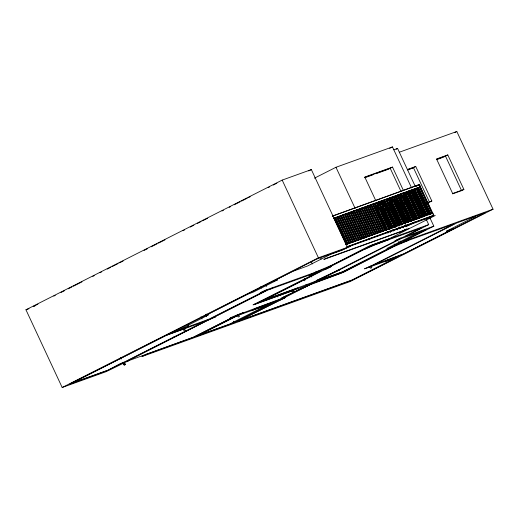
<?xml version="1.0" encoding="UTF-8"?>
<svg xmlns="http://www.w3.org/2000/svg" width="519" height="519" viewBox="0 0 519 519"><rect width="100%" height="100%" fill="white"/><g stroke="black" fill="none" stroke-linecap="round" stroke-linejoin="round"><path stroke-width="0.78" d="M254.55 304.465L255.264 304.063L253.058 304.861L319.094 271.761L309.545 275.193M309.506 275.193L310.219 274.791M306.761 285.651L317.349 280.539M415.622 233.589L416.601 233.057M471.674 217.772L472.705 217.214M446.379 231.215L475.612 216.378L471.693 217.779M187.56 326.931L187.878 326.73L178.88 329.954L208.833 314.748L202.689 316.947L247.472 294.279L253.519 292.015L277.185 280.046L277.697 279.747L272.592 281.564L292.768 271.353L307.611 265.962L330.882 254.213L342.066 250.177L350.5 246.24L348.612 246.921L349.838 246.272L435.259 215.489L410.886 227.822L325.698 258.52L323.85 259.461L409.03 228.762L390.476 238.156L369.281 246.032L332.77 264.787L314.858 272.443M128.738 360.647L106.084 371.675L62.183 387.498L25.95 309.791L282.187 180.099L311.342 169.59L347.574 247.297L342.942 249.639L316.707 259.091L69.844 384.047L108.186 370.229L204.337 321.559L167.28 334.917L171.912 332.569L208.969 319.217M37.939 304.147L33.605 306.34L35.11 305.801M53.82 296.109L55.261 295.382M61.034 292.457L64.648 290.634M68.255 288.804L71.862 286.975M73.309 286.248L81.97 281.862M92.797 276.38L94.244 275.654M100.018 272.728L101.458 271.995M107.232 269.076L110.845 267.246M112.286 266.519L118.06 263.594M119.506 262.867L123.113 261.038M144.048 250.443L147.656 248.614M151.269 246.791L157.043 243.865M158.483 243.132L164.984 239.849M183.025 230.715L184.472 229.982M190.246 227.056L193.853 225.233M197.467 223.404L201.074 221.581M202.514 220.847L207.568 218.291M222.009 210.98L223.449 210.253M229.223 207.328L230.67 206.601M234.277 204.771L240.05 201.852M241.497 201.119L247.271 198.193M248.711 197.467L250.158 196.733M268.206 187.599L269.646 186.872M273.254 185.043L276.867 183.213M308.695 170.933L311.342 169.59M314.449 178.173L335.968 167.274L392.468 146.916L411.612 187.969M389.652 148.343L392.468 146.916M396.153 149.193L397.58 148.466L415.356 186.587M454.65 132.598L456.817 131.502L493.05 209.209L350.163 281.532L141.927 356.566L146.566 354.224L193.217 337.408L238.208 314.637L243.08 312.886L197.992 335.527L229.359 324.226L267.447 304.945L238.578 315.182M387.875 169.415L392.507 167.073L403.471 190.583M411.762 168.487L415.732 166.476L431.834 201.015L429.849 202.021M443.823 156.933L447.793 154.928L463.895 189.461L461.248 190.804M347.925 243.761L347.127 244.118L334.917 217.928L335.404 217.682L335.709 217.571L347.925 243.761L347.438 244.008M337.285 217L336.799 217.247L349.015 243.437L349.806 243.08L337.597 216.89L337.285 217L349.501 243.19M338.68 216.566L339.478 216.209L351.687 242.399L350.896 242.756L338.68 216.566L340.347 219.362M340.568 215.885L341.359 215.528L353.575 241.711L352.777 242.075L340.568 215.885L340.873 215.774M342.936 214.95L355.145 241.14L354.659 241.387L342.449 215.203L342.936 214.95L343.241 214.84L355.457 241.03M344.331 214.516L345.129 214.159L357.338 240.349L356.851 240.595L356.547 240.706L344.331 214.516L345.129 214.159M346.212 213.834L347.01 213.478L359.219 239.668L358.428 240.025L346.212 213.834L346.523 213.724M348.1 213.153L348.891 212.796L361.107 238.987L360.309 239.343L348.1 213.153L350.098 216.676M362.191 238.656L362.989 238.299L350.773 212.109L350.468 212.219L349.981 212.472L362.191 238.656L362.502 238.545L358.091 229.093M364.87 237.618L364.079 237.974L351.863 211.784L352.349 211.538L352.661 211.428L364.87 237.618L364.383 237.864M353.744 211.103L354.542 210.746L366.751 236.936L365.96 237.293L353.744 211.103L354.542 210.746M367.841 236.612L368.639 236.255L356.423 210.065L356.118 210.176L355.632 210.422L367.841 236.612L368.146 236.502L363.741 227.043M357.513 209.741L358.305 209.378L370.521 235.568L369.723 235.924L357.513 209.741L357.818 209.624M359.395 209.053L360.192 208.696L372.402 234.886L371.61 235.243L359.395 209.053L362.08 214.036M361.769 208.125L361.276 208.372L373.492 234.562L374.283 234.205L362.074 208.015L361.769 208.125L373.978 234.316M363.164 207.691L363.955 207.334L376.171 233.524L375.373 233.881L363.164 207.691L363.469 207.581M365.045 207.01L365.837 206.646L378.053 232.836L377.255 233.193L365.045 207.01L367.724 211.986M367.413 206.075L366.927 206.322L379.142 232.512L379.934 232.155L367.724 205.965L367.413 206.075L379.629 232.265M368.808 205.641L369.606 205.284L381.815 231.474L381.329 231.721L381.024 231.831L368.808 205.641L369.606 205.284M370.696 204.96L371.487 204.603L383.703 230.793L382.905 231.15L370.696 204.96L371.001 204.849L375.068 213.575M373.064 204.032L372.577 204.278L384.787 230.462L385.585 230.105L373.369 203.915L373.064 204.032L385.273 230.215M386.772 229.969L374.459 203.591L375.256 203.234L387.466 229.424L386.674 229.781M389.347 228.743L388.556 229.1L376.34 202.91L376.833 202.663L377.138 202.553L389.347 228.743L388.861 228.989M378.714 201.982L390.924 228.172L390.437 228.418L378.228 202.228L378.714 201.982L379.019 201.872L391.235 228.062M392.319 227.731L393.117 227.374L380.901 201.184L380.596 201.301L380.109 201.547L392.319 227.731L392.63 227.62L389.237 220.348M382.477 200.613L394.693 226.803L394.998 226.693L394.206 227.05L381.99 200.859L382.477 200.613L382.788 200.503L395.355 227.38M383.872 200.178L384.67 199.821L396.879 226.012L396.088 226.368L383.872 200.178L384.183 200.068L388.595 209.527M386.246 199.251L385.76 199.497L397.969 225.687L398.767 225.33L386.551 199.14L386.246 199.251L398.456 225.441L398.767 225.33M387.641 198.816L388.433 198.453L400.649 224.643L399.851 224.999L387.641 198.816L388.627 200.159M389.522 198.128L390.32 197.771L402.53 223.961L401.738 224.318L389.522 198.128L393.22 205.297M404.411 223.28L403.62 223.637L391.404 197.447L391.89 197.201L392.202 197.09L404.411 223.28L403.925 223.527M393.292 196.766L394.083 196.409L406.299 222.599L405.501 222.956L393.292 196.766L394.083 196.409M395.173 196.085L395.965 195.721L408.181 221.911L407.383 222.268L395.173 196.085L397.852 201.061M397.054 195.397L397.852 195.04L410.062 221.23L409.264 221.587L397.054 195.397L398.378 197.473M398.936 194.716L399.734 194.359L411.943 220.549L411.152 220.906L398.936 194.716L399.247 194.606M374.394 207.243L402.244 193.146M415.096 186.645L419.281 184.615L420.358 186.918M375.01 207.023L396.432 196.182M413.831 219.868L413.033 220.225L400.824 194.035L401.31 193.788L401.615 193.678L413.831 219.868L413.338 220.114M416.426 186.062L419.281 184.615M402.705 193.353L403.497 192.99L415.713 219.18L414.915 219.543L402.705 193.353L403.01 193.243M404.586 192.666L405.384 192.309L417.594 218.499L416.796 218.856L404.586 192.666L406.649 196.48M406.468 191.985L407.266 191.628L419.475 217.818L418.684 218.175L406.468 191.985L406.779 191.874M408.842 191.057L408.356 191.303L420.565 217.493L421.363 217.137L409.147 190.947L408.842 191.057L421.052 217.247M410.237 190.622L411.029 190.265L423.245 216.449L422.758 216.695L422.447 216.812L410.237 190.622L411.029 190.265M412.118 189.935L412.916 189.578L425.126 215.768L424.328 216.125L412.118 189.935L412.423 189.824M414 189.253L414.798 188.897L427.007 215.087L426.216 215.443L414 189.253L416.004 192.783M416.374 188.326L415.888 188.572L428.097 214.762L428.895 214.405L416.679 188.215L416.374 188.326L428.584 214.516L428.895 214.405M430.776 213.718L429.979 214.081L417.769 187.891L418.256 187.644L418.561 187.534L430.776 213.718L430.29 213.964M375.471 209.546L420.448 186.846L432.658 213.037L430.426 214.191M376.087 209.326L383.937 205.349M385.15 204.713L388.939 202.819M390.366 202.099L399.649 197.395M403.218 195.592L407.506 193.425M409.647 192.335L420.448 186.846M332.471 216.021L419.462 184.479L420.533 186.782L334.087 218.265M406.624 202.611L408.609 201.606L405.183 194.262M62.183 387.498L318.419 257.8L347.574 247.297M356.547 240.706L357.338 240.349M184.193 328.819L185.601 330.532L184.446 331.07L183.038 329.357L188.825 326.477M373.797 234.452L374.283 234.205M381.024 231.831L381.815 231.474M203.37 321.91L208.002 319.568M208.683 319.321L267.772 289.414M207.834 320.301L127.311 360.997L128.537 360.569L127.823 360.977M208.093 320.21L266.928 290.393M269.05 289.628L273.682 287.279M397.969 225.687L398.456 225.441M422.447 216.812L423.245 216.449M428.097 214.762L428.584 214.516M405.534 226.699L414.817 222.002M429.096 214.775L431.951 213.328M311.445 274.35L316.077 272.001M406.864 226.115L411.145 223.948M411.554 223.676L412.352 223.313M346.828 246.817L433.819 215.275L432.742 212.972L391.689 227.997M324.576 269.621L263.535 300.41L319.71 279.786L317.109 281.103L342.566 271.93L396.205 244.78L394.738 245.312L394.057 243.846M325.322 269.348L329.954 267.006M400.181 232.253L406.604 229.002M425.885 219.245L433.644 215.411L432.567 213.108M402.939 230.949L406.507 229.145M428.642 217.941L433.644 215.411M388.549 239.765L375.276 244.715L364.825 249.243M292.476 290.659L291.762 291.01M254.589 304.471L290.822 291.418L297.822 287.909L265.378 299.58M396.282 240.388L401.025 237.987M238.448 315.228L237.3 315.766L238.312 316.992L239.46 316.454L238.448 315.228L236.495 315.935L196.143 336.357L234.199 322.643L274.551 302.22L252.234 310.258L256.866 307.916L279.183 299.872L307.709 285.333L306.8 285.651M306.028 284.477L306.71 285.943L309.558 284.503L255.977 303.81L320.937 270.931L266.351 290.601L211.888 318.166L215.651 316.811L207.256 320.508L126.033 361.62L193.639 337.097L232.862 317.245L230.65 318.037C226.329 319.101 248.05 310.557 243.21 312.84L282.479 298.204M317.479 280.487L397.833 239.823L394.907 240.874L399.539 238.526L402.517 237.449M402.465 237.475L421.149 228.016L370.495 246.272L328.495 267.532L331.414 266.481L326.782 268.823L323.862 269.874M400.752 238.766L318.958 280.273L342.988 271.612L393.123 246.24L386.824 248.504L417.354 232.992L415.641 233.595M426.313 219.492L428.7 224.623L405.436 236.398L433.819 226.167L429.713 217.377M278.19 300.91L238.967 320.761L352.291 279.923L397.067 257.262L384.579 261.751L385.28 261.342M282.823 298.561L285.398 297.153M278.937 300.637L283.569 298.295M394.738 245.312L426.157 229.619L400.7 238.792M433.819 226.167L403.756 241.387L493.05 209.209M408.738 240.265L393.454 246.707L343.779 272.17L309.181 285.119L282.109 298.821L285.028 297.77L237.118 321.592L351.869 280.241L398.916 256.431L364.5 268.829L372.052 265.436M367.42 267.778L454.002 223.955L399.124 243.729L340.853 273.221L312.477 283.452L281.752 297.912L309.674 284.944L306.71 285.943M370.832 266.552L371.799 267.726L370.644 268.265L369.677 267.09L456.921 222.904L485.499 212.608L403.548 254.083L374.978 264.379M384.015 261.797L388.647 259.455M389.912 259L403.97 253.765L453.69 228.6L446.392 231.221M125.41 364.578L124.106 362.995L122.951 363.534L124.262 365.116L125.41 364.578L124.391 362.398M339.413 269.815L316.136 280.688L339.458 269.867L336.494 270.866M291.659 291.055L292.567 292.463L293.715 291.925L292.625 290.601M182.792 329.325L166.593 335.209L71.778 383.197L108.212 370.066L119.902 363.832L124.385 362.048M332.257 216.241L417.737 185.244M333.548 218.324L420.533 186.782M345.758 244.514L432.742 212.972M345.544 244.728L390.171 228.548M346.621 247.031L432.852 215.768M263.425 291.652L260.22 292.807L264.852 290.465L325.569 268.583L372.207 244.981L428.7 224.623M393.85 149.809L397.58 148.466M399.306 152.229L456.817 131.502M392.507 167.073L364.792 177.057L375.756 200.574M364.727 177.42L390.191 168.247L400.811 191.024M364.656 177.783L372.895 174.812M375.892 173.735L387.129 169.687M407.415 169.473L415.732 166.476M447.793 154.928L436.557 158.976L452.659 193.509L463.895 189.461M407.363 169.83L413.416 167.65L429.518 202.183M436.485 159.339L445.477 156.096L461.579 190.635M408.077 169.914L410.341 169.097M436.414 159.703L443.161 157.27M25.95 309.791L28.98 308.701M384.67 199.821L384.358 199.932L396.574 226.122M388.433 198.453L388.128 198.569L400.337 224.753M390.32 197.771L390.009 197.882L402.225 224.072M399.734 194.359L399.422 194.469L411.638 220.659M405.384 192.309L405.073 192.419L417.289 218.609L417.594 218.499M414.798 188.897L414.486 189.007L426.702 215.197M417.769 187.891L418.074 187.781L422.823 197.96M339.478 216.209L339.173 216.319L351.382 242.509L351.687 242.399M348.891 212.796L348.586 212.907L360.796 239.097M358.305 209.378L358 209.488L370.209 235.678M360.192 208.696L359.881 208.807L372.097 234.997M363.955 207.334L363.65 207.444L375.86 233.634M374.459 203.591L376.126 206.393M375.256 203.234L374.945 203.344L387.161 229.534L387.466 229.424M381.99 200.859L382.295 200.749L388.063 213.121M391.404 197.447L393.746 201.703M400.824 194.035L401.129 193.924L406.215 204.836M334.917 217.928L335.222 217.818L340.315 228.73M351.863 211.784L352.174 211.674L356.923 221.86M417.055 188.566L416.751 188.676L428.96 214.866M405.456 194.437L405.144 194.547L416.679 219.284M396.75 198.842L396.445 198.952L407.298 222.229M390.95 201.781L390.645 201.891L401.498 225.168M388.05 203.247L387.738 203.357L398.255 225.908M376.444 209.118L376.139 209.228L385.974 230.326M376.93 208.872L376.625 208.982L386.46 230.079M380.894 211.596L386.142 209.702M387.641 209.163L408.609 201.606M382.328 211.415L386.071 210.065M389.068 208.988L392.812 207.639M424.276 203.74L431.834 201.015M426.495 203.273L428.765 202.455M452.587 193.872L460.827 190.901M408.181 221.911L407.869 222.022L395.66 195.838M419.475 217.818L419.17 217.928L406.954 191.738M425.126 215.768L424.821 215.878L412.605 189.688M432.171 213.283L431.86 213.393L419.65 187.203M353.575 241.711L353.264 241.828L341.054 215.638M359.219 239.668L358.914 239.778L346.705 213.588M362.989 238.299L362.677 238.409L350.468 212.219M368.639 236.255L368.328 236.366L356.118 210.176M377.255 233.193L377.566 233.083L376.21 230.177M378.053 232.836L377.741 232.947L365.532 206.763M383.703 230.793L383.392 230.903L371.182 204.713M393.117 227.374L392.805 227.484L380.596 201.301M407.383 222.268L407.694 222.158L406.338 219.252M411.152 220.906L411.457 220.796L410.438 218.616M350.896 242.756L351.201 242.645L346.115 231.734M371.61 235.243L371.915 235.133L370.56 232.227M173.476 337.142L173.904 336.987M283.115 297.887L286.034 296.836M420.137 186.957L432.353 213.147M419.955 187.093L423.348 194.372M425.048 198.005L431.153 211.103M418.256 187.644L430.465 213.828M424.523 201.599L429.946 213.238M417.75 191.719L419.248 195.008M419.923 196.461L423.316 203.74M423.562 204.181L428.402 214.652M416.686 194.236L418.723 198.602M419.397 200.055L422.79 207.328M424.484 210.967L426.521 215.333M414.337 189.896L426.209 215.359M416.193 194.398L417.548 197.304M418.23 198.764L421.279 205.31M422.979 208.949L425.353 214.036M413.851 190.142L425.723 215.606M412.981 190.901L422.265 210.922M423.575 213.627L424.257 215.093M423.614 216.715L411.742 191.252L411.437 191.362L423.309 216.825M410.724 190.376L422.933 216.559M412.579 194.872L418.684 207.97M419.365 209.423L422.758 216.695M410.951 191.608L418.074 206.886M418.749 208.346L422.823 217.072M408.998 191.92L411.372 197.012M412.054 198.466L418.158 211.564M418.839 213.017L420.87 217.383M420.377 217.455L408.842 192.724L408.537 192.834L420.066 217.565M410.393 197.33L411.749 200.243M413.442 203.883L415.142 207.516M417.172 211.882L418.535 214.795M408.044 193.081L419.923 218.538M407.454 193.328L410.847 200.606M412.547 204.239L417.633 215.151M406.28 194.917L407.979 198.556M408.654 200.01L414.759 213.101M416.459 216.741L417.477 218.927M406.928 196.922L417.166 219.037M406.812 197.35L408.849 201.709M409.523 203.169L412.916 210.442M414.616 214.081L416.647 218.441M403.192 193.107L415.401 219.29M403.354 193.97L405.728 199.062M407.421 202.695L410.814 209.974M411.489 211.428L413.526 215.794M414.207 217.247L414.882 218.7M414.233 219.667L403.042 195.657L402.731 195.767L414.266 220.504M402.867 195.429L406.293 202.78M401.31 193.788L413.52 219.978M402.926 197.473L403.6 198.926M404.282 200.379L406.319 204.746M408.012 208.385L410.386 213.478M411.067 214.931L413.098 219.297M406.896 206.29L410.289 213.562M410.964 215.022L413.001 219.388M400.603 197.518L401.622 199.698M402.296 201.151L405.689 208.43M406.371 209.884L409.763 217.156M400.143 197.129L411.333 221.133M399.831 197.239L411.029 221.243M400.668 199.556L403.042 204.648M404.742 208.288L406.773 212.647M407.454 214.107L409.828 219.2M399.345 197.486L410.542 221.49M397.541 195.15L409.757 221.341M400.078 201.106L405.164 212.018M406.864 215.657L409.238 220.75M408.434 222.599L397.236 198.595L396.931 198.706L397.612 200.159M398.287 201.619L401.68 208.891M403.38 212.531L406.766 219.803M407.447 221.256L408.129 222.709M399.552 204.7L404.638 215.612M397.093 199.568L400.48 206.841M402.18 210.48L407.266 221.392M393.778 196.519L405.988 222.709M394.953 199.562L398.345 206.841M399.027 208.294L401.057 212.66M401.738 214.113L405.131 221.386M405.196 223.345L394.336 200.062L394.031 200.172L404.885 223.455M405.871 224.798L406.552 226.252M405.566 224.909L406.241 226.362L405.754 226.608L405.079 225.155M393.545 200.418L404.398 223.702M391.89 197.201L404.106 223.391M394.427 203.156L400.532 216.254M401.213 217.708L403.587 222.8M394.92 208.93L400.006 219.842M392.117 202.987L392.792 204.441M399.241 218.265L400.597 221.172M402.971 226.265L403.652 227.718M391.131 201.644L401.648 224.195M402.666 226.375L403.341 227.835M393.324 206.873L398.41 217.785M399.092 219.239L401.466 224.331M389.302 201.612L392.695 208.885M394.395 212.524L399.481 223.436M399.053 225.551L388.536 203L388.231 203.111L398.748 225.661M399.734 227.004L400.409 228.464M390.424 208.34L392.117 211.979M397.548 223.618L398.566 225.797M386.065 199.387L389.12 205.933M389.795 207.386L392.169 212.479M393.869 216.118L398.274 225.577M398.936 227.367L399.617 228.821M389.269 210.98L392.662 218.252M394.356 221.892L395.374 224.072M395.815 226.29L385.636 204.467L385.325 204.577L395.841 227.134M396.827 228.477L397.509 229.93M387.524 209.806L388.199 211.259M390.917 217.085L391.592 218.538M394.648 225.084L395.322 226.537M388.744 214.574L392.137 221.847M400.149 240.972L400.837 242.438M382.451 205.796L387.537 216.708M382.425 206.049L392.604 227.873M393.285 229.327L393.96 230.78M398.689 241.497L399.371 242.963M381.939 206.296L392.117 228.12M392.792 229.573L393.473 231.026M378.87 202.845L380.226 205.751M381.926 209.391L387.012 220.303M388.712 223.942L390.742 228.308M390.009 229.229L379.837 207.405L379.525 207.516L389.704 229.34M376.833 202.663L389.042 228.853M379.039 207.762L379.713 209.215M381.413 212.855L383.45 217.221M385.143 220.854L386.499 223.767M389.892 231.039L390.573 232.499M377.326 204.252L380.719 211.531M381.4 212.985L383.437 217.351M384.112 218.804L386.486 223.897M376.8 207.847L380.193 215.119M380.875 216.579L382.905 220.938M383.586 222.398L386.979 229.67M387.446 231.422L388.128 232.882M387.142 231.532L387.816 232.992M377.8 212.031L379.162 214.937M379.837 216.397L382.892 222.943M384.585 226.582L385.941 229.489M373.226 204.895L375.6 209.987M376.275 211.441L379.668 218.713M380.349 220.166L382.38 224.532M383.061 225.992L384.754 229.625M376.768 217.214L382.873 230.306M369.301 205.394L381.51 231.584M369.457 206.257L374.543 217.169M376.243 220.809L381.329 231.721M367.575 206.938L368.25 208.398M368.931 209.851L370.968 214.217M371.643 215.67L375.036 222.943M376.736 226.582L377.748 228.762M378.429 230.222L379.11 231.675M368.406 213.445L370.443 217.805M371.117 219.265L374.51 226.537M364.825 210.487L369.917 221.399M371.61 225.038L373.985 230.131M361.587 208.262L362.606 210.442M364.299 214.081L369.385 224.993M371.085 228.632L373.459 233.725M363.774 217.675L369.878 230.767M359.174 212.537L362.567 219.809M364.267 223.449L365.285 225.629M365.96 227.088L369.353 234.361M335.968 167.274L355.113 208.327M356.138 210.526L358.532 215.657M360.238 219.323L362.632 224.455M363.319 225.921L365.37 230.319M366.051 231.785L366.738 233.252M367.42 234.718L368.101 236.184M369.126 238.383L369.813 239.849M355.937 210.312L357.974 214.678M358.648 216.131L362.041 223.404M354.237 210.857L366.446 237.047M354.055 210.993L357.448 218.265M359.142 221.905L362.534 229.177M363.216 230.637L365.246 234.997M352.349 211.538L364.565 237.728M358.616 225.499L364.046 237.138M352.323 216.721L353.342 218.908M354.016 220.361L357.409 227.633M351.798 220.316L352.816 222.495M353.491 223.955L356.884 231.227M358.584 234.867L360.614 239.233M347.198 215.177L349.572 220.27M350.254 221.723L352.291 226.089M352.965 227.543L356.358 234.822M344.817 214.269L357.033 240.459M346.673 218.771L352.777 231.863M353.458 233.323L356.851 240.595M343.098 215.82L344.454 218.726M346.147 222.366L352.252 235.457M352.933 236.911L354.97 241.277M341.554 217.227L344.94 224.5M346.64 228.139L351.726 239.051M341.022 220.822L344.415 228.094M337.447 217.863L339.822 222.956M341.515 226.595L343.889 231.688M345.589 235.328L348.982 242.6M335.404 217.682L347.613 243.872M340.989 230.189L344.382 237.462M345.064 238.915L347.094 243.281M333.827 218.259L346.043 244.443M320.444 257.586L321.125 259.052M282.187 180.099L318.419 257.8M311.296 261.738L312.321 263.937M311.115 275.557L311.796 277.023M304.381 278.658L305.068 280.124M303.634 279.345L304.316 280.811M280.059 294.273L280.734 295.733M277.133 295.473L277.821 296.939M265.722 285.015L266.403 286.482M260.746 286.624L261.433 288.09M233.518 321.177L234.199 322.643M206.575 314.086L207.256 315.552M205.608 314.436L206.633 316.635M200.976 316.778L202.001 318.977M187.8 324.278L188.481 325.744M123.58 363.663L124.262 365.116M120.434 357.643L121.115 359.109M417.548 188.319L417.237 188.429L429.453 214.619L429.758 214.503L417.548 188.319"/></g></svg>
